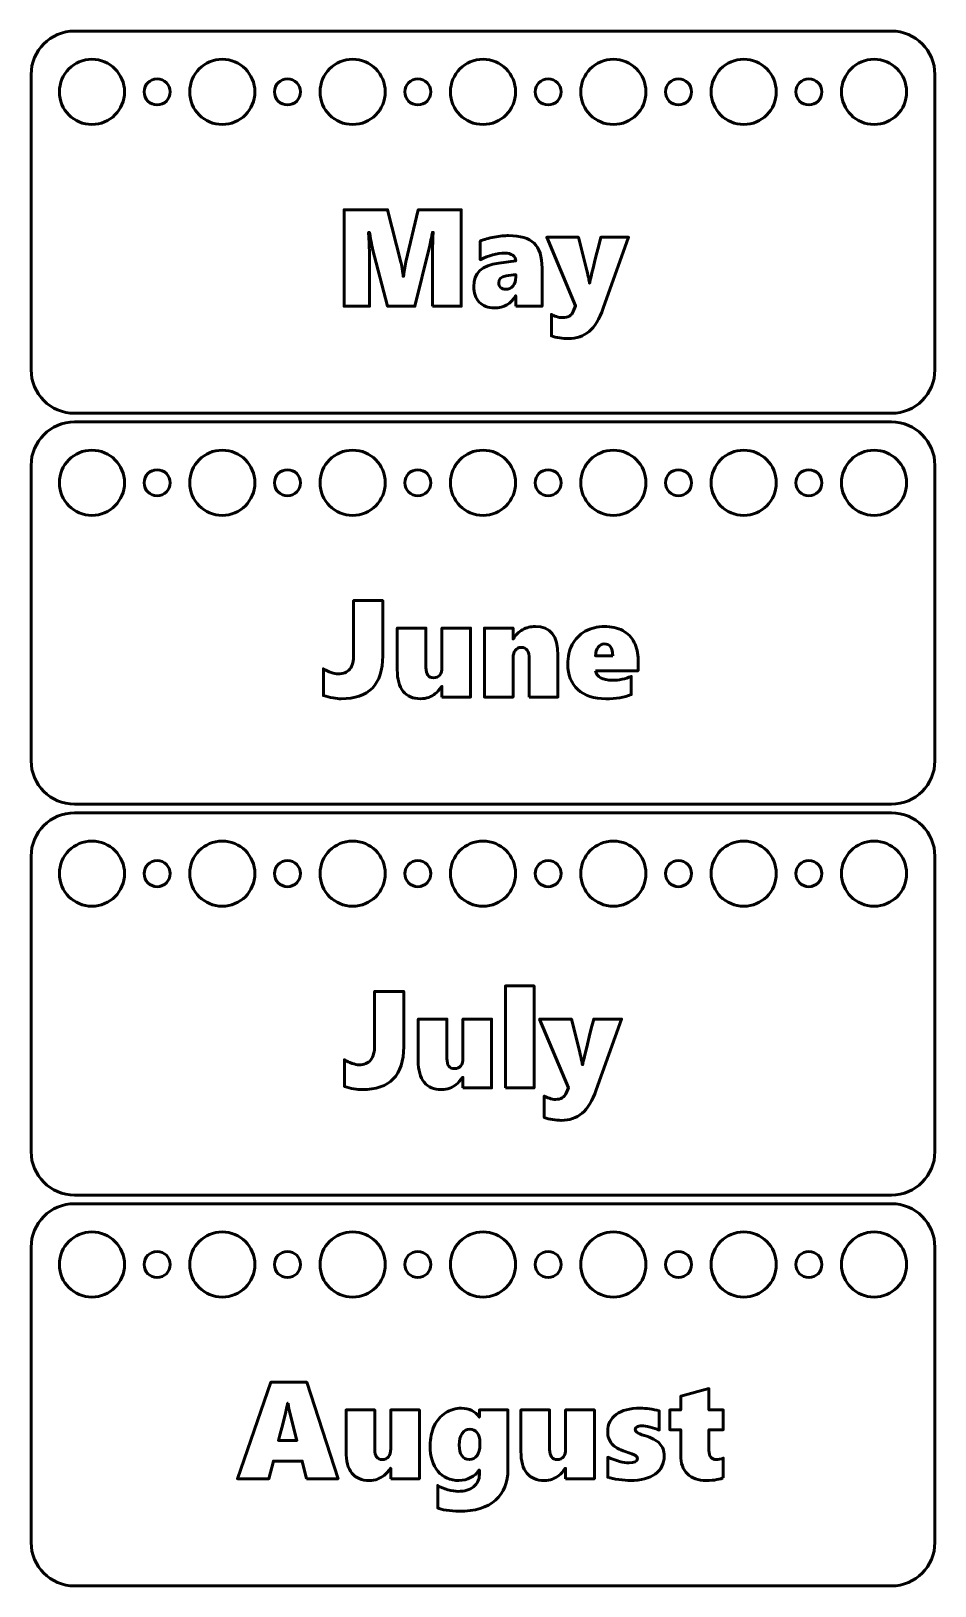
# Model space of a CAD drawing. Header units: centimetres. Extents: x -15.7 to 15.7, y -8.9 to 8.9.
# Drawn here: x -5.2 to 5.2, y -8.95 to 8.95 of the extents above; entities that cross this region are included whole.
import ezdxf

# ---------------------------------------------------------------- set-up
doc = ezdxf.new("R2010")
doc.units = ezdxf.units.CM
doc.header["$MEASUREMENT"] = 0
doc.layers.add('Layer 1', color=7, linetype='Continuous')

msp = doc.modelspace()

# ---------------------------------------------------------------- linework, layer by layer
at = {"layer": 'Layer 1', "lineweight": 53}
for centre, major_axis in [((-4.49999, 8.24999), (0, 0.37501)), ((-2.99999, 8.24999), (0, 0.37501)), ((-1.49999, 8.24999), (0, 0.37501)), ((0.00001, 8.24999), (0, 0.37501)), ((1.50001, 8.24999), (0, 0.37501)), ((3.00001, 8.24999), (0, 0.37501)), ((4.50001, 8.24999), (0, 0.37501)), ((-3.75, 8.25), (0, 0.15)), ((-2.25, 8.25), (0, 0.15)), ((-0.75, 8.25), (0, 0.15)), ((0.75, 8.25), (0, 0.15)), ((2.25, 8.25), (0, 0.15)), ((3.75, 8.25), (0, 0.15)), ((-4.49999, 3.74999), (0, 0.37501)), ((-2.99999, 3.74999), (0, 0.37501)), ((-1.49999, 3.74999), (0, 0.37501)), ((0.00001, 3.74999), (0, 0.37501)), ((1.50001, 3.74999), (0, 0.37501)), ((3.00001, 3.74999), (0, 0.37501)), ((4.50001, 3.74999), (0, 0.37501)), ((-3.75, 3.75), (0, 0.15)), ((-2.25, 3.75), (0, 0.15)), ((-0.75, 3.75), (0, 0.15)), ((0.75, 3.75), (0, 0.15)), ((2.25, 3.75), (0, 0.15)), ((3.75, 3.75), (0, 0.15)), ((-4.49999, -0.75001), (0, 0.37501)), ((-2.99999, -0.75001), (0, 0.37501)), ((-1.49999, -0.75001), (0, 0.37501)), ((0.00001, -0.75001), (0, 0.37501)), ((1.50001, -0.75001), (0, 0.37501)), ((3.00001, -0.75001), (0, 0.37501)), ((4.50001, -0.75001), (0, 0.37501)), ((-3.75, -0.75), (0, 0.15)), ((-2.25, -0.75), (0, 0.15)), ((-0.75, -0.75), (0, 0.15)), ((0.75, -0.75), (0, 0.15)), ((2.25, -0.75), (0, 0.15)), ((3.75, -0.75), (0, 0.15)), ((-4.49999, -5.25001), (0, 0.37501)), ((-2.99999, -5.25001), (0, 0.37501)), ((-1.49999, -5.25001), (0, 0.37501)), ((0.00001, -5.25001), (0, 0.37501)), ((1.50001, -5.25001), (0, 0.37501)), ((3.00001, -5.25001), (0, 0.37501)), ((4.50001, -5.25001), (0, 0.37501)), ((-3.75, -5.25), (0, 0.15)), ((-2.25, -5.25), (0, 0.15)), ((-0.75, -5.25), (0, 0.15)), ((0.75, -5.25), (0, 0.15)), ((2.25, -5.25), (0, 0.15)), ((3.75, -5.25), (0, 0.15))]:
    msp.add_ellipse(centre, major_axis=major_axis, ratio=1, dxfattribs=at)
for points in [[(-5.2, 5.05), (-5.2, 5.05), (-5.2, 8.45), (-5.2, 8.45), (-5.2, 8.45), (-5.2, 8.72614), (-4.97614, 8.95), (-4.7, 8.95), (-4.7, 8.95), (-4.7, 8.95), (4.7, 8.95), (4.7, 8.95), (4.7, 8.95), (4.97614, 8.95), (5.2, 8.72614), (5.2, 8.45), (5.2, 8.45), (5.2, 8.45), (5.2, 5.05), (5.2, 5.05), (5.2, 5.05), (5.2, 4.77386), (4.97614, 4.55), (4.7, 4.55), (4.7, 4.55), (4.7, 4.55), (-4.7, 4.55), (-4.7, 4.55), (-4.7, 4.55), (-4.97614, 4.55), (-5.2, 4.77386), (-5.2, 5.05)], [(-5.2, 0.55), (-5.2, 0.55), (-5.2, 3.95), (-5.2, 3.95), (-5.2, 3.95), (-5.2, 4.22614), (-4.97614, 4.45), (-4.7, 4.45), (-4.7, 4.45), (-4.7, 4.45), (4.7, 4.45), (4.7, 4.45), (4.7, 4.45), (4.97614, 4.45), (5.2, 4.22614), (5.2, 3.95), (5.2, 3.95), (5.2, 3.95), (5.2, 0.55), (5.2, 0.55), (5.2, 0.55), (5.2, 0.27386), (4.97614, 0.05), (4.7, 0.05), (4.7, 0.05), (4.7, 0.05), (-4.7, 0.05), (-4.7, 0.05), (-4.7, 0.05), (-4.97614, 0.05), (-5.2, 0.27386), (-5.2, 0.55)], [(-5.2, -3.95), (-5.2, -3.95), (-5.2, -0.55), (-5.2, -0.55), (-5.2, -0.55), (-5.2, -0.27386), (-4.97614, -0.05), (-4.7, -0.05), (-4.7, -0.05), (-4.7, -0.05), (4.7, -0.05), (4.7, -0.05), (4.7, -0.05), (4.97614, -0.05), (5.2, -0.27386), (5.2, -0.55), (5.2, -0.55), (5.2, -0.55), (5.2, -3.95), (5.2, -3.95), (5.2, -3.95), (5.2, -4.22614), (4.97614, -4.45), (4.7, -4.45), (4.7, -4.45), (4.7, -4.45), (-4.7, -4.45), (-4.7, -4.45), (-4.7, -4.45), (-4.97614, -4.45), (-5.2, -4.22614), (-5.2, -3.95)], [(-5.2, -8.45), (-5.2, -8.45), (-5.2, -5.05), (-5.2, -5.05), (-5.2, -5.05), (-5.2, -4.77386), (-4.97614, -4.55), (-4.7, -4.55), (-4.7, -4.55), (-4.7, -4.55), (4.7, -4.55), (4.7, -4.55), (4.7, -4.55), (4.97614, -4.55), (5.2, -4.77386), (5.2, -5.05), (5.2, -5.05), (5.2, -5.05), (5.2, -8.45), (5.2, -8.45), (5.2, -8.45), (5.2, -8.72614), (4.97614, -8.95), (4.7, -8.95), (4.7, -8.95), (4.7, -8.95), (-4.7, -8.95), (-4.7, -8.95), (-4.7, -8.95), (-4.97614, -8.95), (-5.2, -8.72614), (-5.2, -8.45)]]:
    msp.add_open_spline(points, degree=3, knots=[0, 0, 0, 0, 0.11111111, 0.11111111, 0.11111111, 0.11111111, 0.22222222, 0.22222222, 0.22222222, 0.22222222, 0.33333333, 0.33333333, 0.33333333, 0.33333333, 0.44444444, 0.44444444, 0.44444444, 0.44444444, 0.55555556, 0.55555556, 0.55555556, 0.55555556, 0.66666667, 0.66666667, 0.66666667, 0.66666667, 0.77777778, 0.77777778, 0.77777778, 0.77777778, 1, 1, 1, 1], dxfattribs=at)
at = {"layer": 'Layer 1', "color": 5, "lineweight": 53}
for points, knots in [([(-0.58103, 5.78269), (-0.58103, 5.78269), (-0.58103, 6.39176), (-0.58103, 6.39176), (-0.58103, 6.39176), (-0.58103, 6.44918), (-0.57918, 6.51215), (-0.57574, 6.58094), (-0.57574, 6.58094), (-0.57574, 6.58094), (-0.57336, 6.632), (-0.57336, 6.632), (-0.57336, 6.632), (-0.57336, 6.632), (-0.58262, 6.632), (-0.58262, 6.632), (-0.58262, 6.632), (-0.59903, 6.54469), (-0.61173, 6.48437), (-0.62046, 6.45076), (-0.62046, 6.45076), (-0.62046, 6.45076), (-0.78423, 5.78269), (-0.78423, 5.78269), (-0.78423, 5.78269), (-0.78423, 5.78269), (-1.09882, 5.78269), (-1.09882, 5.78269), (-1.09882, 5.78269), (-1.09882, 5.78269), (-1.27001, 6.44283), (-1.27001, 6.44283), (-1.27001, 6.44283), (-1.27477, 6.45949), (-1.28694, 6.52247), (-1.30652, 6.632), (-1.30652, 6.632), (-1.30652, 6.632), (-1.31578, 6.632), (-1.31578, 6.632), (-1.31578, 6.632), (-1.30864, 6.45844), (-1.30493, 6.34996), (-1.30493, 6.30657), (-1.30493, 6.30657), (-1.30493, 6.30657), (-1.30493, 5.78269), (-1.30493, 5.78269), (-1.30493, 5.78269), (-1.30493, 5.78269), (-1.59862, 5.78269), (-1.59862, 5.78269), (-1.59862, 5.78269), (-1.59862, 5.78269), (-1.59862, 6.89394), (-1.59862, 6.89394), (-1.59862, 6.89394), (-1.59862, 6.89394), (-1.09724, 6.89394), (-1.09724, 6.89394), (-1.09724, 6.89394), (-1.09724, 6.89394), (-0.94457, 6.29069), (-0.94457, 6.29069), (-0.94457, 6.29069), (-0.94087, 6.27825), (-0.93611, 6.25312), (-0.93002, 6.21502), (-0.93002, 6.21502), (-0.9242, 6.17718), (-0.9205, 6.14782), (-0.91891, 6.12718), (-0.91891, 6.12718), (-0.91891, 6.12718), (-0.91415, 6.12718), (-0.91415, 6.12718), (-0.91415, 6.12718), (-0.90859, 6.17427), (-0.89959, 6.22957), (-0.88716, 6.2936), (-0.88716, 6.2936), (-0.88716, 6.2936), (-0.74455, 6.89394), (-0.74455, 6.89394), (-0.74455, 6.89394), (-0.74455, 6.89394), (-0.25083, 6.89394), (-0.25083, 6.89394), (-0.25083, 6.89394), (-0.25083, 6.89394), (-0.25083, 5.78269), (-0.25083, 5.78269), (-0.25083, 5.78269), (-0.25083, 5.78269), (-0.58103, 5.78269), (-0.58103, 5.78269)], [0, 0, 0, 0, 0.04, 0.04, 0.04, 0.04, 0.08, 0.08, 0.08, 0.08, 0.12, 0.12, 0.12, 0.12, 0.16, 0.16, 0.16, 0.16, 0.2, 0.2, 0.2, 0.2, 0.24, 0.24, 0.24, 0.24, 0.28, 0.28, 0.28, 0.28, 0.32, 0.32, 0.32, 0.32, 0.36, 0.36, 0.36, 0.36, 0.4, 0.4, 0.4, 0.4, 0.44, 0.44, 0.44, 0.44, 0.48, 0.48, 0.48, 0.48, 0.52, 0.52, 0.52, 0.52, 0.56, 0.56, 0.56, 0.56, 0.6, 0.6, 0.6, 0.6, 0.64, 0.64, 0.64, 0.64, 0.68, 0.68, 0.68, 0.68, 0.72, 0.72, 0.72, 0.72, 0.76, 0.76, 0.76, 0.76, 0.8, 0.8, 0.8, 0.8, 0.84, 0.84, 0.84, 0.84, 0.88, 0.88, 0.88, 0.88, 0.92, 0.92, 0.92, 0.92, 1, 1, 1, 1]), ([(0.37755, 5.78269), (0.37755, 5.78269), (0.37755, 5.90334), (0.37755, 5.90334), (0.37755, 5.90334), (0.37755, 5.90334), (0.37438, 5.90334), (0.37438, 5.90334), (0.37438, 5.90334), (0.32173, 5.81021), (0.24129, 5.76364), (0.13281, 5.76364), (0.13281, 5.76364), (0.05794, 5.76364), (-0.0008, 5.78587), (-0.04313, 5.83032), (-0.04313, 5.83032), (-0.08547, 5.87477), (-0.10663, 5.93403), (-0.10663, 6.00838), (-0.10663, 6.00838), (-0.10663, 6.16422), (-0.01086, 6.25471), (0.1807, 6.27931), (0.1807, 6.27931), (0.1807, 6.27931), (0.37755, 6.30498), (0.37755, 6.30498), (0.37755, 6.30498), (0.37755, 6.33091), (0.36591, 6.35234), (0.34263, 6.36901), (0.34263, 6.36901), (0.31961, 6.38568), (0.28839, 6.39388), (0.24897, 6.39388), (0.24897, 6.39388), (0.16033, 6.39388), (0.06667, 6.36848), (-0.03202, 6.31768), (-0.03202, 6.31768), (-0.03202, 6.31768), (-0.03202, 6.53199), (-0.03202, 6.53199), (-0.03202, 6.53199), (0.01084, 6.55051), (0.06455, 6.56586), (0.12911, 6.57776), (0.12911, 6.57776), (0.19367, 6.58967), (0.24897, 6.59549), (0.295, 6.59549), (0.295, 6.59549), (0.42968, 6.59549), (0.52757, 6.56665), (0.58816, 6.50897), (0.58816, 6.50897), (0.64875, 6.45156), (0.67918, 6.35525), (0.67918, 6.22058), (0.67918, 6.22058), (0.67918, 6.22058), (0.67918, 5.78269), (0.67918, 5.78269), (0.67918, 5.78269), (0.67918, 5.78269), (0.37755, 5.78269), (0.37755, 5.78269)], [0, 0, 0, 0, 0.05555556, 0.05555556, 0.05555556, 0.05555556, 0.11111111, 0.11111111, 0.11111111, 0.11111111, 0.16666667, 0.16666667, 0.16666667, 0.16666667, 0.22222222, 0.22222222, 0.22222222, 0.22222222, 0.27777778, 0.27777778, 0.27777778, 0.27777778, 0.33333333, 0.33333333, 0.33333333, 0.33333333, 0.38888889, 0.38888889, 0.38888889, 0.38888889, 0.44444444, 0.44444444, 0.44444444, 0.44444444, 0.5, 0.5, 0.5, 0.5, 0.55555556, 0.55555556, 0.55555556, 0.55555556, 0.61111111, 0.61111111, 0.61111111, 0.61111111, 0.66666667, 0.66666667, 0.66666667, 0.66666667, 0.72222222, 0.72222222, 0.72222222, 0.72222222, 0.77777778, 0.77777778, 0.77777778, 0.77777778, 0.83333333, 0.83333333, 0.83333333, 0.83333333, 0.88888889, 0.88888889, 0.88888889, 0.88888889, 1, 1, 1, 1]), ([(0.98239, 5.40963), (0.95144, 5.40963), (0.9181, 5.41227), (0.88238, 5.41783), (0.88238, 5.41783), (0.84693, 5.42312), (0.81491, 5.43106), (0.78713, 5.44138), (0.78713, 5.44138), (0.78713, 5.44138), (0.78713, 5.69061), (0.78713, 5.69061), (0.78713, 5.69061), (0.80009, 5.68083), (0.81914, 5.67156), (0.84481, 5.66336), (0.84481, 5.66336), (0.87021, 5.65516), (0.89455, 5.65093), (0.91704, 5.65093), (0.91704, 5.65093), (0.97842, 5.65093), (1.01917, 5.67527), (1.03928, 5.72369), (1.03928, 5.72369), (1.03928, 5.72369), (1.06494, 5.78587), (1.06494, 5.78587), (1.06494, 5.78587), (1.06494, 5.78587), (0.73315, 6.57644), (0.73315, 6.57644), (0.73315, 6.57644), (0.73315, 6.57644), (1.09828, 6.57644), (1.09828, 6.57644), (1.09828, 6.57644), (1.09828, 6.57644), (1.19459, 6.19359), (1.19459, 6.19359), (1.19459, 6.19359), (1.21311, 6.12215), (1.22316, 6.07426), (1.22475, 6.04939), (1.22475, 6.04939), (1.22475, 6.04939), (1.22793, 6.04939), (1.22793, 6.04939), (1.22793, 6.04939), (1.22951, 6.06077), (1.23163, 6.07347), (1.23454, 6.08749), (1.23454, 6.08749), (1.23745, 6.10125), (1.27767, 6.26423), (1.35519, 6.57644), (1.35519, 6.57644), (1.35519, 6.57644), (1.67613, 6.57644), (1.67613, 6.57644), (1.67613, 6.57644), (1.67613, 6.57644), (1.38403, 5.75994), (1.38403, 5.75994), (1.38403, 5.75994), (1.34011, 5.63505), (1.28561, 5.54536), (1.22078, 5.49112), (1.22078, 5.49112), (1.15596, 5.43688), (1.07658, 5.40963), (0.98239, 5.40963)], [0, 0, 0, 0, 0.05263158, 0.05263158, 0.05263158, 0.05263158, 0.10526316, 0.10526316, 0.10526316, 0.10526316, 0.15789474, 0.15789474, 0.15789474, 0.15789474, 0.21052632, 0.21052632, 0.21052632, 0.21052632, 0.26315789, 0.26315789, 0.26315789, 0.26315789, 0.31578947, 0.31578947, 0.31578947, 0.31578947, 0.36842105, 0.36842105, 0.36842105, 0.36842105, 0.42105263, 0.42105263, 0.42105263, 0.42105263, 0.47368421, 0.47368421, 0.47368421, 0.47368421, 0.52631579, 0.52631579, 0.52631579, 0.52631579, 0.57894737, 0.57894737, 0.57894737, 0.57894737, 0.63157895, 0.63157895, 0.63157895, 0.63157895, 0.68421053, 0.68421053, 0.68421053, 0.68421053, 0.73684211, 0.73684211, 0.73684211, 0.73684211, 0.78947368, 0.78947368, 0.78947368, 0.78947368, 0.84210526, 0.84210526, 0.84210526, 0.84210526, 0.89473684, 0.89473684, 0.89473684, 0.89473684, 1, 1, 1, 1]), ([(0.18229, 6.0523), (0.18229, 6.0306), (0.18917, 6.01288), (0.20293, 5.99885), (0.20293, 5.99885), (0.21642, 5.98483), (0.236, 5.97795), (0.2614, 5.97795), (0.2614, 5.97795), (0.29606, 5.97795), (0.32384, 5.99092), (0.34527, 6.01685), (0.34527, 6.01685), (0.3667, 6.04251), (0.37755, 6.07558), (0.37755, 6.11607), (0.37755, 6.11607), (0.37755, 6.11607), (0.37755, 6.14623), (0.37755, 6.14623), (0.37755, 6.14623), (0.37755, 6.14623), (0.2659, 6.13062), (0.2659, 6.13062), (0.2659, 6.13062), (0.21007, 6.12136), (0.18229, 6.09543), (0.18229, 6.0523)], [0, 0, 0, 0, 0.125, 0.125, 0.125, 0.125, 0.25, 0.25, 0.25, 0.25, 0.375, 0.375, 0.375, 0.375, 0.5, 0.5, 0.5, 0.5, 0.625, 0.625, 0.625, 0.625, 0.75, 0.75, 0.75, 0.75, 1, 1, 1, 1]), ([(-1.15346, 1.75709), (-1.15346, 1.42821), (-1.31327, 1.26364), (-1.63315, 1.26364), (-1.63315, 1.26364), (-1.65882, 1.26364), (-1.69004, 1.26681), (-1.72602, 1.2729), (-1.72602, 1.2729), (-1.76227, 1.27925), (-1.79878, 1.28851), (-1.83609, 1.30068), (-1.83609, 1.30068), (-1.83609, 1.30068), (-1.83609, 1.60972), (-1.83609, 1.60972), (-1.83609, 1.60972), (-1.80963, 1.59172), (-1.78026, 1.57717), (-1.74798, 1.56606), (-1.74798, 1.56606), (-1.7157, 1.55495), (-1.68898, 1.54939), (-1.66781, 1.54939), (-1.66781, 1.54939), (-1.60775, 1.54939), (-1.56278, 1.56791), (-1.53314, 1.60469), (-1.53314, 1.60469), (-1.50324, 1.64173), (-1.48843, 1.69888), (-1.48843, 1.7764), (-1.48843, 1.7764), (-1.48843, 1.7764), (-1.48843, 2.39394), (-1.48843, 2.39394), (-1.48843, 2.39394), (-1.48843, 2.39394), (-1.15346, 2.39394), (-1.15346, 2.39394), (-1.15346, 2.39394), (-1.15346, 2.39394), (-1.15346, 1.75709), (-1.15346, 1.75709)], [0, 0, 0, 0, 0.08333333, 0.08333333, 0.08333333, 0.08333333, 0.16666667, 0.16666667, 0.16666667, 0.16666667, 0.25, 0.25, 0.25, 0.25, 0.33333333, 0.33333333, 0.33333333, 0.33333333, 0.41666667, 0.41666667, 0.41666667, 0.41666667, 0.5, 0.5, 0.5, 0.5, 0.58333333, 0.58333333, 0.58333333, 0.58333333, 0.66666667, 0.66666667, 0.66666667, 0.66666667, 0.75, 0.75, 0.75, 0.75, 0.83333333, 0.83333333, 0.83333333, 0.83333333, 1, 1, 1, 1]), ([(-0.47216, 1.28269), (-0.47216, 1.28269), (-0.47216, 1.40493), (-0.47216, 1.40493), (-0.47216, 1.40493), (-0.47216, 1.40493), (-0.47533, 1.40493), (-0.47533, 1.40493), (-0.47533, 1.40493), (-0.50259, 1.36736), (-0.52719, 1.33984), (-0.54915, 1.32238), (-0.54915, 1.32238), (-0.57111, 1.30492), (-0.59598, 1.29063), (-0.6235, 1.27978), (-0.6235, 1.27978), (-0.65128, 1.26893), (-0.6833, 1.26364), (-0.72007, 1.26364), (-0.72007, 1.26364), (-0.80686, 1.26364), (-0.873, 1.29169), (-0.91825, 1.34804), (-0.91825, 1.34804), (-0.96376, 1.4044), (-0.98651, 1.48748), (-0.98651, 1.59754), (-0.98651, 1.59754), (-0.98651, 1.59754), (-0.98651, 2.07644), (-0.98651, 2.07644), (-0.98651, 2.07644), (-0.98651, 2.07644), (-0.65631, 2.07644), (-0.65631, 2.07644), (-0.65631, 2.07644), (-0.65631, 2.07644), (-0.65631, 1.62215), (-0.65631, 1.62215), (-0.65631, 1.62215), (-0.65631, 1.5441), (-0.62721, 1.50494), (-0.569, 1.50494), (-0.569, 1.50494), (-0.53698, 1.50494), (-0.51291, 1.51552), (-0.4965, 1.53669), (-0.4965, 1.53669), (-0.48036, 1.55786), (-0.47216, 1.58802), (-0.47216, 1.62665), (-0.47216, 1.62665), (-0.47216, 1.62665), (-0.47216, 2.07644), (-0.47216, 2.07644), (-0.47216, 2.07644), (-0.47216, 2.07644), (-0.14196, 2.07644), (-0.14196, 2.07644), (-0.14196, 2.07644), (-0.14196, 2.07644), (-0.14196, 1.28269), (-0.14196, 1.28269), (-0.14196, 1.28269), (-0.14196, 1.28269), (-0.47216, 1.28269), (-0.47216, 1.28269)], [0, 0, 0, 0, 0.05555556, 0.05555556, 0.05555556, 0.05555556, 0.11111111, 0.11111111, 0.11111111, 0.11111111, 0.16666667, 0.16666667, 0.16666667, 0.16666667, 0.22222222, 0.22222222, 0.22222222, 0.22222222, 0.27777778, 0.27777778, 0.27777778, 0.27777778, 0.33333333, 0.33333333, 0.33333333, 0.33333333, 0.38888889, 0.38888889, 0.38888889, 0.38888889, 0.44444444, 0.44444444, 0.44444444, 0.44444444, 0.5, 0.5, 0.5, 0.5, 0.55555556, 0.55555556, 0.55555556, 0.55555556, 0.61111111, 0.61111111, 0.61111111, 0.61111111, 0.66666667, 0.66666667, 0.66666667, 0.66666667, 0.72222222, 0.72222222, 0.72222222, 0.72222222, 0.77777778, 0.77777778, 0.77777778, 0.77777778, 0.83333333, 0.83333333, 0.83333333, 0.83333333, 0.88888889, 0.88888889, 0.88888889, 0.88888889, 1, 1, 1, 1]), ([(0.53115, 1.28269), (0.53115, 1.28269), (0.53115, 1.71608), (0.53115, 1.71608), (0.53115, 1.71608), (0.53115, 1.76529), (0.52374, 1.80048), (0.50918, 1.82191), (0.50918, 1.82191), (0.49437, 1.84334), (0.47056, 1.85419), (0.43748, 1.85419), (0.43748, 1.85419), (0.40917, 1.85419), (0.38695, 1.84308), (0.37107, 1.82085), (0.37107, 1.82085), (0.35493, 1.79863), (0.347, 1.77005), (0.347, 1.73566), (0.347, 1.73566), (0.347, 1.73566), (0.347, 1.28269), (0.347, 1.28269), (0.347, 1.28269), (0.347, 1.28269), (0.0168, 1.28269), (0.0168, 1.28269), (0.0168, 1.28269), (0.0168, 1.28269), (0.0168, 2.07644), (0.0168, 2.07644), (0.0168, 2.07644), (0.0168, 2.07644), (0.347, 2.07644), (0.347, 2.07644), (0.347, 2.07644), (0.347, 2.07644), (0.347, 1.95262), (0.347, 1.95262), (0.347, 1.95262), (0.347, 1.95262), (0.35017, 1.95262), (0.35017, 1.95262), (0.35017, 1.95262), (0.37636, 1.99786), (0.41182, 2.03305), (0.45627, 2.05792), (0.45627, 2.05792), (0.50072, 2.08305), (0.54887, 2.09549), (0.601, 2.09549), (0.601, 2.09549), (0.77456, 2.09549), (0.86135, 1.98595), (0.86135, 1.76688), (0.86135, 1.76688), (0.86135, 1.76688), (0.86135, 1.28269), (0.86135, 1.28269), (0.86135, 1.28269), (0.86135, 1.28269), (0.53115, 1.28269), (0.53115, 1.28269)], [0, 0, 0, 0, 0.05882353, 0.05882353, 0.05882353, 0.05882353, 0.11764706, 0.11764706, 0.11764706, 0.11764706, 0.17647059, 0.17647059, 0.17647059, 0.17647059, 0.23529412, 0.23529412, 0.23529412, 0.23529412, 0.29411765, 0.29411765, 0.29411765, 0.29411765, 0.35294118, 0.35294118, 0.35294118, 0.35294118, 0.41176471, 0.41176471, 0.41176471, 0.41176471, 0.47058824, 0.47058824, 0.47058824, 0.47058824, 0.52941176, 0.52941176, 0.52941176, 0.52941176, 0.58823529, 0.58823529, 0.58823529, 0.58823529, 0.64705882, 0.64705882, 0.64705882, 0.64705882, 0.70588235, 0.70588235, 0.70588235, 0.70588235, 0.76470588, 0.76470588, 0.76470588, 0.76470588, 0.82352941, 0.82352941, 0.82352941, 0.82352941, 0.88235294, 0.88235294, 0.88235294, 0.88235294, 1, 1, 1, 1]), ([(1.29474, 1.5859), (1.30056, 1.55177), (1.32014, 1.52505), (1.35374, 1.50547), (1.35374, 1.50547), (1.38734, 1.48615), (1.43179, 1.47637), (1.48709, 1.47637), (1.48709, 1.47637), (1.56408, 1.47637), (1.63711, 1.49118), (1.7059, 1.52082), (1.7059, 1.52082), (1.7059, 1.52082), (1.7059, 1.31179), (1.7059, 1.31179), (1.7059, 1.31179), (1.62573, 1.27978), (1.52863, 1.26364), (1.41433, 1.26364), (1.41433, 1.26364), (1.27595, 1.26364), (1.16827, 1.29909), (1.09127, 1.36974), (1.09127, 1.36974), (1.01428, 1.44038), (0.97565, 1.53775), (0.97565, 1.66184), (0.97565, 1.66184), (0.97565, 1.74703), (0.99258, 1.82218), (1.02645, 1.88726), (1.02645, 1.88726), (1.06032, 1.95209), (1.11032, 2.00315), (1.17673, 2.04019), (1.17673, 2.04019), (1.24314, 2.07697), (1.31617, 2.09549), (1.39634, 2.09549), (1.39634, 2.09549), (1.47836, 2.09549), (1.54874, 2.07962), (1.60721, 2.0476), (1.60721, 2.0476), (1.66542, 2.01559), (1.70987, 1.97061), (1.74003, 1.91266), (1.74003, 1.91266), (1.77019, 1.85498), (1.78528, 1.78725), (1.78528, 1.70973), (1.78528, 1.70973), (1.78528, 1.70973), (1.78528, 1.5859), (1.78528, 1.5859), (1.78528, 1.5859), (1.78528, 1.5859), (1.29474, 1.5859), (1.29474, 1.5859)], [0, 0, 0, 0, 0.0625, 0.0625, 0.0625, 0.0625, 0.125, 0.125, 0.125, 0.125, 0.1875, 0.1875, 0.1875, 0.1875, 0.25, 0.25, 0.25, 0.25, 0.3125, 0.3125, 0.3125, 0.3125, 0.375, 0.375, 0.375, 0.375, 0.4375, 0.4375, 0.4375, 0.4375, 0.5, 0.5, 0.5, 0.5, 0.5625, 0.5625, 0.5625, 0.5625, 0.625, 0.625, 0.625, 0.625, 0.6875, 0.6875, 0.6875, 0.6875, 0.75, 0.75, 0.75, 0.75, 0.8125, 0.8125, 0.8125, 0.8125, 0.875, 0.875, 0.875, 0.875, 1, 1, 1, 1]), ([(1.49318, 1.75894), (1.49318, 1.84996), (1.46037, 1.89547), (1.39475, 1.89547), (1.39475, 1.89547), (1.36723, 1.89547), (1.34448, 1.88303), (1.32569, 1.85816), (1.32569, 1.85816), (1.30717, 1.83302), (1.29633, 1.80022), (1.29315, 1.75894), (1.29315, 1.75894), (1.29315, 1.75894), (1.49318, 1.75894), (1.49318, 1.75894)], [0, 0, 0, 0, 0.2, 0.2, 0.2, 0.2, 0.4, 0.4, 0.4, 0.4, 0.6, 0.6, 0.6, 0.6, 1, 1, 1, 1]), ([(-0.91242, -2.74291), (-0.91242, -3.07179), (-1.07223, -3.23636), (-1.39211, -3.23636), (-1.39211, -3.23636), (-1.41778, -3.23636), (-1.449, -3.23319), (-1.48498, -3.2271), (-1.48498, -3.2271), (-1.52123, -3.22075), (-1.55774, -3.21149), (-1.59505, -3.19932), (-1.59505, -3.19932), (-1.59505, -3.19932), (-1.59505, -2.89028), (-1.59505, -2.89028), (-1.59505, -2.89028), (-1.56859, -2.90828), (-1.53922, -2.92283), (-1.50694, -2.93394), (-1.50694, -2.93394), (-1.47466, -2.94505), (-1.44794, -2.95061), (-1.42677, -2.95061), (-1.42677, -2.95061), (-1.36671, -2.95061), (-1.32174, -2.93209), (-1.2921, -2.89531), (-1.2921, -2.89531), (-1.2622, -2.85827), (-1.24739, -2.80112), (-1.24739, -2.7236), (-1.24739, -2.7236), (-1.24739, -2.7236), (-1.24739, -2.10606), (-1.24739, -2.10606), (-1.24739, -2.10606), (-1.24739, -2.10606), (-0.91242, -2.10606), (-0.91242, -2.10606), (-0.91242, -2.10606), (-0.91242, -2.10606), (-0.91242, -2.74291), (-0.91242, -2.74291)], [0, 0, 0, 0, 0.08333333, 0.08333333, 0.08333333, 0.08333333, 0.16666667, 0.16666667, 0.16666667, 0.16666667, 0.25, 0.25, 0.25, 0.25, 0.33333333, 0.33333333, 0.33333333, 0.33333333, 0.41666667, 0.41666667, 0.41666667, 0.41666667, 0.5, 0.5, 0.5, 0.5, 0.58333333, 0.58333333, 0.58333333, 0.58333333, 0.66666667, 0.66666667, 0.66666667, 0.66666667, 0.75, 0.75, 0.75, 0.75, 0.83333333, 0.83333333, 0.83333333, 0.83333333, 1, 1, 1, 1]), ([(0.25784, -3.21731), (0.25784, -3.21731), (0.25784, -2.04256), (0.25784, -2.04256), (0.25784, -2.04256), (0.25784, -2.04256), (0.58804, -2.04256), (0.58804, -2.04256), (0.58804, -2.04256), (0.58804, -2.04256), (0.58804, -3.21731), (0.58804, -3.21731), (0.58804, -3.21731), (0.58804, -3.21731), (0.25784, -3.21731), (0.25784, -3.21731)], [0, 0, 0, 0, 0.2, 0.2, 0.2, 0.2, 0.4, 0.4, 0.4, 0.4, 0.6, 0.6, 0.6, 0.6, 1, 1, 1, 1]), ([(-0.23112, -3.21731), (-0.23112, -3.21731), (-0.23112, -3.09507), (-0.23112, -3.09507), (-0.23112, -3.09507), (-0.23112, -3.09507), (-0.23429, -3.09507), (-0.23429, -3.09507), (-0.23429, -3.09507), (-0.26155, -3.13264), (-0.28615, -3.16016), (-0.30811, -3.17762), (-0.30811, -3.17762), (-0.33007, -3.19508), (-0.35494, -3.20937), (-0.38246, -3.22022), (-0.38246, -3.22022), (-0.41024, -3.23107), (-0.44226, -3.23636), (-0.47903, -3.23636), (-0.47903, -3.23636), (-0.56582, -3.23636), (-0.63196, -3.20831), (-0.67721, -3.15196), (-0.67721, -3.15196), (-0.72272, -3.0956), (-0.74547, -3.01252), (-0.74547, -2.90246), (-0.74547, -2.90246), (-0.74547, -2.90246), (-0.74547, -2.42356), (-0.74547, -2.42356), (-0.74547, -2.42356), (-0.74547, -2.42356), (-0.41527, -2.42356), (-0.41527, -2.42356), (-0.41527, -2.42356), (-0.41527, -2.42356), (-0.41527, -2.87785), (-0.41527, -2.87785), (-0.41527, -2.87785), (-0.41527, -2.9559), (-0.38617, -2.99506), (-0.32796, -2.99506), (-0.32796, -2.99506), (-0.29594, -2.99506), (-0.27187, -2.98448), (-0.25546, -2.96331), (-0.25546, -2.96331), (-0.23932, -2.94214), (-0.23112, -2.91198), (-0.23112, -2.87335), (-0.23112, -2.87335), (-0.23112, -2.87335), (-0.23112, -2.42356), (-0.23112, -2.42356), (-0.23112, -2.42356), (-0.23112, -2.42356), (0.09908, -2.42356), (0.09908, -2.42356), (0.09908, -2.42356), (0.09908, -2.42356), (0.09908, -3.21731), (0.09908, -3.21731), (0.09908, -3.21731), (0.09908, -3.21731), (-0.23112, -3.21731), (-0.23112, -3.21731)], [0, 0, 0, 0, 0.05555556, 0.05555556, 0.05555556, 0.05555556, 0.11111111, 0.11111111, 0.11111111, 0.11111111, 0.16666667, 0.16666667, 0.16666667, 0.16666667, 0.22222222, 0.22222222, 0.22222222, 0.22222222, 0.27777778, 0.27777778, 0.27777778, 0.27777778, 0.33333333, 0.33333333, 0.33333333, 0.33333333, 0.38888889, 0.38888889, 0.38888889, 0.38888889, 0.44444444, 0.44444444, 0.44444444, 0.44444444, 0.5, 0.5, 0.5, 0.5, 0.55555556, 0.55555556, 0.55555556, 0.55555556, 0.61111111, 0.61111111, 0.61111111, 0.61111111, 0.66666667, 0.66666667, 0.66666667, 0.66666667, 0.72222222, 0.72222222, 0.72222222, 0.72222222, 0.77777778, 0.77777778, 0.77777778, 0.77777778, 0.83333333, 0.83333333, 0.83333333, 0.83333333, 0.88888889, 0.88888889, 0.88888889, 0.88888889, 1, 1, 1, 1]), ([(0.90103, -3.59037), (0.87008, -3.59037), (0.83674, -3.58773), (0.80102, -3.58217), (0.80102, -3.58217), (0.76557, -3.57688), (0.73355, -3.56894), (0.70577, -3.55862), (0.70577, -3.55862), (0.70577, -3.55862), (0.70577, -3.30939), (0.70577, -3.30939), (0.70577, -3.30939), (0.71873, -3.31917), (0.73778, -3.32844), (0.76345, -3.33664), (0.76345, -3.33664), (0.78885, -3.34484), (0.81319, -3.34907), (0.83568, -3.34907), (0.83568, -3.34907), (0.89706, -3.34907), (0.93781, -3.32473), (0.95792, -3.27631), (0.95792, -3.27631), (0.95792, -3.27631), (0.98358, -3.21413), (0.98358, -3.21413), (0.98358, -3.21413), (0.98358, -3.21413), (0.65179, -2.42356), (0.65179, -2.42356), (0.65179, -2.42356), (0.65179, -2.42356), (1.01692, -2.42356), (1.01692, -2.42356), (1.01692, -2.42356), (1.01692, -2.42356), (1.11323, -2.80641), (1.11323, -2.80641), (1.11323, -2.80641), (1.13175, -2.87785), (1.1418, -2.92574), (1.14339, -2.95061), (1.14339, -2.95061), (1.14339, -2.95061), (1.14657, -2.95061), (1.14657, -2.95061), (1.14657, -2.95061), (1.14815, -2.93923), (1.15027, -2.92653), (1.15318, -2.91251), (1.15318, -2.91251), (1.15609, -2.89875), (1.19631, -2.73577), (1.27383, -2.42356), (1.27383, -2.42356), (1.27383, -2.42356), (1.59477, -2.42356), (1.59477, -2.42356), (1.59477, -2.42356), (1.59477, -2.42356), (1.30267, -3.24006), (1.30267, -3.24006), (1.30267, -3.24006), (1.25875, -3.36495), (1.20425, -3.45464), (1.13942, -3.50888), (1.13942, -3.50888), (1.0746, -3.56312), (0.99522, -3.59037), (0.90103, -3.59037)], [0, 0, 0, 0, 0.05263158, 0.05263158, 0.05263158, 0.05263158, 0.10526316, 0.10526316, 0.10526316, 0.10526316, 0.15789474, 0.15789474, 0.15789474, 0.15789474, 0.21052632, 0.21052632, 0.21052632, 0.21052632, 0.26315789, 0.26315789, 0.26315789, 0.26315789, 0.31578947, 0.31578947, 0.31578947, 0.31578947, 0.36842105, 0.36842105, 0.36842105, 0.36842105, 0.42105263, 0.42105263, 0.42105263, 0.42105263, 0.47368421, 0.47368421, 0.47368421, 0.47368421, 0.52631579, 0.52631579, 0.52631579, 0.52631579, 0.57894737, 0.57894737, 0.57894737, 0.57894737, 0.63157895, 0.63157895, 0.63157895, 0.63157895, 0.68421053, 0.68421053, 0.68421053, 0.68421053, 0.73684211, 0.73684211, 0.73684211, 0.73684211, 0.78947368, 0.78947368, 0.78947368, 0.78947368, 0.84210526, 0.84210526, 0.84210526, 0.84210526, 0.89473684, 0.89473684, 0.89473684, 0.89473684, 1, 1, 1, 1]), ([(-2.03043, -7.71731), (-2.03043, -7.71731), (-2.07938, -7.51252), (-2.07938, -7.51252), (-2.07938, -7.51252), (-2.07938, -7.51252), (-2.41117, -7.51252), (-2.41117, -7.51252), (-2.41117, -7.51252), (-2.41117, -7.51252), (-2.46382, -7.71731), (-2.46382, -7.71731), (-2.46382, -7.71731), (-2.46382, -7.71731), (-2.82577, -7.71731), (-2.82577, -7.71731), (-2.82577, -7.71731), (-2.82577, -7.71731), (-2.44292, -6.60606), (-2.44292, -6.60606), (-2.44292, -6.60606), (-2.44292, -6.60606), (-2.02725, -6.60606), (-2.02725, -6.60606), (-2.02725, -6.60606), (-2.02725, -6.60606), (-1.66689, -7.71731), (-1.66689, -7.71731), (-1.66689, -7.71731), (-1.66689, -7.71731), (-2.03043, -7.71731), (-2.03043, -7.71731)], [0, 0, 0, 0, 0.11111111, 0.11111111, 0.11111111, 0.11111111, 0.22222222, 0.22222222, 0.22222222, 0.22222222, 0.33333333, 0.33333333, 0.33333333, 0.33333333, 0.44444444, 0.44444444, 0.44444444, 0.44444444, 0.55555556, 0.55555556, 0.55555556, 0.55555556, 0.66666667, 0.66666667, 0.66666667, 0.66666667, 0.77777778, 0.77777778, 0.77777778, 0.77777778, 1, 1, 1, 1]), ([(2.76543, -7.7062), (2.75034, -7.71334), (2.726, -7.72022), (2.69187, -7.72657), (2.69187, -7.72657), (2.65774, -7.73319), (2.61673, -7.73636), (2.56858, -7.73636), (2.56858, -7.73636), (2.47676, -7.73636), (2.4048, -7.71096), (2.35268, -7.66042), (2.35268, -7.66042), (2.30082, -7.60989), (2.27489, -7.53766), (2.27489, -7.44426), (2.27489, -7.44426), (2.27489, -7.44426), (2.27489, -7.15216), (2.27489, -7.15216), (2.27489, -7.15216), (2.27489, -7.15216), (2.14948, -7.15216), (2.14948, -7.15216), (2.14948, -7.15216), (2.14948, -7.15216), (2.14948, -6.92356), (2.14948, -6.92356), (2.14948, -6.92356), (2.14948, -6.92356), (2.27489, -6.92356), (2.27489, -6.92356), (2.27489, -6.92356), (2.27489, -6.92356), (2.27489, -6.76746), (2.27489, -6.76746), (2.27489, -6.76746), (2.27489, -6.76746), (2.60033, -6.6775), (2.60033, -6.6775), (2.60033, -6.6775), (2.60033, -6.6775), (2.60033, -6.92356), (2.60033, -6.92356), (2.60033, -6.92356), (2.60033, -6.92356), (2.76543, -6.92356), (2.76543, -6.92356), (2.76543, -6.92356), (2.76543, -6.92356), (2.76543, -7.15216), (2.76543, -7.15216), (2.76543, -7.15216), (2.76543, -7.15216), (2.60033, -7.15216), (2.60033, -7.15216), (2.60033, -7.15216), (2.60033, -7.15216), (2.60033, -7.39028), (2.60033, -7.39028), (2.60033, -7.39028), (2.60033, -7.46013), (2.62811, -7.49506), (2.6834, -7.49506), (2.6834, -7.49506), (2.70907, -7.49506), (2.73659, -7.48924), (2.76543, -7.4776), (2.76543, -7.4776), (2.76543, -7.4776), (2.76543, -7.7062), (2.76543, -7.7062)], [0, 0, 0, 0, 0.05263158, 0.05263158, 0.05263158, 0.05263158, 0.10526316, 0.10526316, 0.10526316, 0.10526316, 0.15789474, 0.15789474, 0.15789474, 0.15789474, 0.21052632, 0.21052632, 0.21052632, 0.21052632, 0.26315789, 0.26315789, 0.26315789, 0.26315789, 0.31578947, 0.31578947, 0.31578947, 0.31578947, 0.36842105, 0.36842105, 0.36842105, 0.36842105, 0.42105263, 0.42105263, 0.42105263, 0.42105263, 0.47368421, 0.47368421, 0.47368421, 0.47368421, 0.52631579, 0.52631579, 0.52631579, 0.52631579, 0.57894737, 0.57894737, 0.57894737, 0.57894737, 0.63157895, 0.63157895, 0.63157895, 0.63157895, 0.68421053, 0.68421053, 0.68421053, 0.68421053, 0.73684211, 0.73684211, 0.73684211, 0.73684211, 0.78947368, 0.78947368, 0.78947368, 0.78947368, 0.84210526, 0.84210526, 0.84210526, 0.84210526, 0.89473684, 0.89473684, 0.89473684, 0.89473684, 1, 1, 1, 1]), ([(-2.24183, -6.84736), (-2.24183, -6.84736), (-2.2495, -6.84736), (-2.2495, -6.84736), (-2.2495, -6.84736), (-2.25056, -6.8598), (-2.254, -6.88017), (-2.26035, -6.90848), (-2.26035, -6.90848), (-2.26644, -6.93705), (-2.29792, -7.05903), (-2.35428, -7.2744), (-2.35428, -7.2744), (-2.35428, -7.2744), (-2.14155, -7.2744), (-2.14155, -7.2744), (-2.14155, -7.2744), (-2.14155, -7.2744), (-2.21908, -6.97224), (-2.21908, -6.97224), (-2.21908, -6.97224), (-2.22993, -6.92779), (-2.2376, -6.88599), (-2.24183, -6.84736)], [0, 0, 0, 0, 0.14285714, 0.14285714, 0.14285714, 0.14285714, 0.28571429, 0.28571429, 0.28571429, 0.28571429, 0.42857143, 0.42857143, 0.42857143, 0.42857143, 0.57142857, 0.57142857, 0.57142857, 0.57142857, 0.71428571, 0.71428571, 0.71428571, 0.71428571, 1, 1, 1, 1]), ([(-1.06205, -7.71731), (-1.06205, -7.71731), (-1.06205, -7.59507), (-1.06205, -7.59507), (-1.06205, -7.59507), (-1.06205, -7.59507), (-1.06522, -7.59507), (-1.06522, -7.59507), (-1.06522, -7.59507), (-1.09248, -7.63264), (-1.11708, -7.66016), (-1.13904, -7.67762), (-1.13904, -7.67762), (-1.161, -7.69508), (-1.18587, -7.70937), (-1.21339, -7.72022), (-1.21339, -7.72022), (-1.24117, -7.73107), (-1.27319, -7.73636), (-1.30996, -7.73636), (-1.30996, -7.73636), (-1.39675, -7.73636), (-1.46289, -7.70831), (-1.50814, -7.65196), (-1.50814, -7.65196), (-1.55365, -7.5956), (-1.5764, -7.51252), (-1.5764, -7.40246), (-1.5764, -7.40246), (-1.5764, -7.40246), (-1.5764, -6.92356), (-1.5764, -6.92356), (-1.5764, -6.92356), (-1.5764, -6.92356), (-1.2462, -6.92356), (-1.2462, -6.92356), (-1.2462, -6.92356), (-1.2462, -6.92356), (-1.2462, -7.37785), (-1.2462, -7.37785), (-1.2462, -7.37785), (-1.2462, -7.4559), (-1.2171, -7.49506), (-1.15889, -7.49506), (-1.15889, -7.49506), (-1.12687, -7.49506), (-1.1028, -7.48448), (-1.08639, -7.46331), (-1.08639, -7.46331), (-1.07025, -7.44214), (-1.06205, -7.41198), (-1.06205, -7.37335), (-1.06205, -7.37335), (-1.06205, -7.37335), (-1.06205, -6.92356), (-1.06205, -6.92356), (-1.06205, -6.92356), (-1.06205, -6.92356), (-0.73185, -6.92356), (-0.73185, -6.92356), (-0.73185, -6.92356), (-0.73185, -6.92356), (-0.73185, -7.71731), (-0.73185, -7.71731), (-0.73185, -7.71731), (-0.73185, -7.71731), (-1.06205, -7.71731), (-1.06205, -7.71731)], [0, 0, 0, 0, 0.05555556, 0.05555556, 0.05555556, 0.05555556, 0.11111111, 0.11111111, 0.11111111, 0.11111111, 0.16666667, 0.16666667, 0.16666667, 0.16666667, 0.22222222, 0.22222222, 0.22222222, 0.22222222, 0.27777778, 0.27777778, 0.27777778, 0.27777778, 0.33333333, 0.33333333, 0.33333333, 0.33333333, 0.38888889, 0.38888889, 0.38888889, 0.38888889, 0.44444444, 0.44444444, 0.44444444, 0.44444444, 0.5, 0.5, 0.5, 0.5, 0.55555556, 0.55555556, 0.55555556, 0.55555556, 0.61111111, 0.61111111, 0.61111111, 0.61111111, 0.66666667, 0.66666667, 0.66666667, 0.66666667, 0.72222222, 0.72222222, 0.72222222, 0.72222222, 0.77777778, 0.77777778, 0.77777778, 0.77777778, 0.83333333, 0.83333333, 0.83333333, 0.83333333, 0.88888889, 0.88888889, 0.88888889, 0.88888889, 1, 1, 1, 1]), ([(0.28733, -7.60645), (0.28733, -7.75911), (0.23944, -7.87791), (0.1434, -7.96284), (0.1434, -7.96284), (0.04762, -8.04777), (-0.09235, -8.09037), (-0.2765, -8.09037), (-0.2765, -8.09037), (-0.32597, -8.09037), (-0.37413, -8.0864), (-0.42069, -8.07873), (-0.42069, -8.07873), (-0.46726, -8.07106), (-0.5006, -8.06233), (-0.52071, -8.05227), (-0.52071, -8.05227), (-0.52071, -8.05227), (-0.52071, -7.79351), (-0.52071, -7.79351), (-0.52071, -7.79351), (-0.48763, -7.81415), (-0.44874, -7.83082), (-0.40429, -7.84325), (-0.40429, -7.84325), (-0.35984, -7.85569), (-0.32042, -7.86177), (-0.28576, -7.86177), (-0.28576, -7.86177), (-0.21167, -7.86177), (-0.15241, -7.84405), (-0.10796, -7.80833), (-0.10796, -7.80833), (-0.06351, -7.77261), (-0.04128, -7.72525), (-0.04128, -7.66625), (-0.04128, -7.66625), (-0.04128, -7.66625), (-0.04128, -7.6173), (-0.04128, -7.6173), (-0.04128, -7.6173), (-0.04128, -7.6173), (-0.04446, -7.6173), (-0.04446, -7.6173), (-0.04446, -7.6173), (-0.06827, -7.65328), (-0.10081, -7.68212), (-0.14235, -7.70382), (-0.14235, -7.70382), (-0.18416, -7.72551), (-0.22861, -7.73636), (-0.27623, -7.73636), (-0.27623, -7.73636), (-0.37863, -7.73636), (-0.45932, -7.70091), (-0.51886, -7.62973), (-0.51886, -7.62973), (-0.57839, -7.55882), (-0.60802, -7.46093), (-0.60802, -7.33605), (-0.60802, -7.33605), (-0.60802, -7.25032), (-0.59241, -7.17465), (-0.56145, -7.10903), (-0.56145, -7.10903), (-0.5305, -7.04342), (-0.48737, -6.99288), (-0.43207, -6.95769), (-0.43207, -6.95769), (-0.37677, -6.92224), (-0.31566, -6.90451), (-0.24898, -6.90451), (-0.24898, -6.90451), (-0.1577, -6.90451), (-0.08944, -6.93838), (-0.04446, -7.00611), (-0.04446, -7.00611), (-0.04446, -7.00611), (-0.04128, -7.00611), (-0.04128, -7.00611), (-0.04128, -7.00611), (-0.04128, -7.00611), (-0.04128, -6.92356), (-0.04128, -6.92356), (-0.04128, -6.92356), (-0.04128, -6.92356), (0.28733, -6.92356), (0.28733, -6.92356), (0.28733, -6.92356), (0.28733, -6.92356), (0.28733, -7.60645), (0.28733, -7.60645)], [0, 0, 0, 0, 0.04166667, 0.04166667, 0.04166667, 0.04166667, 0.08333333, 0.08333333, 0.08333333, 0.08333333, 0.125, 0.125, 0.125, 0.125, 0.16666667, 0.16666667, 0.16666667, 0.16666667, 0.20833333, 0.20833333, 0.20833333, 0.20833333, 0.25, 0.25, 0.25, 0.25, 0.29166667, 0.29166667, 0.29166667, 0.29166667, 0.33333333, 0.33333333, 0.33333333, 0.33333333, 0.375, 0.375, 0.375, 0.375, 0.41666667, 0.41666667, 0.41666667, 0.41666667, 0.45833333, 0.45833333, 0.45833333, 0.45833333, 0.5, 0.5, 0.5, 0.5, 0.54166667, 0.54166667, 0.54166667, 0.54166667, 0.58333333, 0.58333333, 0.58333333, 0.58333333, 0.625, 0.625, 0.625, 0.625, 0.66666667, 0.66666667, 0.66666667, 0.66666667, 0.70833333, 0.70833333, 0.70833333, 0.70833333, 0.75, 0.75, 0.75, 0.75, 0.79166667, 0.79166667, 0.79166667, 0.79166667, 0.83333333, 0.83333333, 0.83333333, 0.83333333, 0.875, 0.875, 0.875, 0.875, 0.91666667, 0.91666667, 0.91666667, 0.91666667, 1, 1, 1, 1]), ([(0.95117, -7.71731), (0.95117, -7.71731), (0.95117, -7.59507), (0.95117, -7.59507), (0.95117, -7.59507), (0.95117, -7.59507), (0.948, -7.59507), (0.948, -7.59507), (0.948, -7.59507), (0.92074, -7.63264), (0.89614, -7.66016), (0.87418, -7.67762), (0.87418, -7.67762), (0.85222, -7.69508), (0.82735, -7.70937), (0.79983, -7.72022), (0.79983, -7.72022), (0.77205, -7.73107), (0.74003, -7.73636), (0.70326, -7.73636), (0.70326, -7.73636), (0.61647, -7.73636), (0.55033, -7.70831), (0.50508, -7.65196), (0.50508, -7.65196), (0.45957, -7.5956), (0.43682, -7.51252), (0.43682, -7.40246), (0.43682, -7.40246), (0.43682, -7.40246), (0.43682, -6.92356), (0.43682, -6.92356), (0.43682, -6.92356), (0.43682, -6.92356), (0.76702, -6.92356), (0.76702, -6.92356), (0.76702, -6.92356), (0.76702, -6.92356), (0.76702, -7.37785), (0.76702, -7.37785), (0.76702, -7.37785), (0.76702, -7.4559), (0.79612, -7.49506), (0.85433, -7.49506), (0.85433, -7.49506), (0.88635, -7.49506), (0.91042, -7.48448), (0.92683, -7.46331), (0.92683, -7.46331), (0.94297, -7.44214), (0.95117, -7.41198), (0.95117, -7.37335), (0.95117, -7.37335), (0.95117, -7.37335), (0.95117, -6.92356), (0.95117, -6.92356), (0.95117, -6.92356), (0.95117, -6.92356), (1.28137, -6.92356), (1.28137, -6.92356), (1.28137, -6.92356), (1.28137, -6.92356), (1.28137, -7.71731), (1.28137, -7.71731), (1.28137, -7.71731), (1.28137, -7.71731), (0.95117, -7.71731), (0.95117, -7.71731)], [0, 0, 0, 0, 0.05555556, 0.05555556, 0.05555556, 0.05555556, 0.11111111, 0.11111111, 0.11111111, 0.11111111, 0.16666667, 0.16666667, 0.16666667, 0.16666667, 0.22222222, 0.22222222, 0.22222222, 0.22222222, 0.27777778, 0.27777778, 0.27777778, 0.27777778, 0.33333333, 0.33333333, 0.33333333, 0.33333333, 0.38888889, 0.38888889, 0.38888889, 0.38888889, 0.44444444, 0.44444444, 0.44444444, 0.44444444, 0.5, 0.5, 0.5, 0.5, 0.55555556, 0.55555556, 0.55555556, 0.55555556, 0.61111111, 0.61111111, 0.61111111, 0.61111111, 0.66666667, 0.66666667, 0.66666667, 0.66666667, 0.72222222, 0.72222222, 0.72222222, 0.72222222, 0.77777778, 0.77777778, 0.77777778, 0.77777778, 0.83333333, 0.83333333, 0.83333333, 0.83333333, 0.88888889, 0.88888889, 0.88888889, 0.88888889, 1, 1, 1, 1]), ([(2.08465, -7.45352), (2.08465, -7.54321), (2.05052, -7.61306), (1.98199, -7.66228), (1.98199, -7.66228), (1.91346, -7.71175), (1.81821, -7.73636), (1.69571, -7.73636), (1.69571, -7.73636), (1.65999, -7.73636), (1.61607, -7.73266), (1.56369, -7.72551), (1.56369, -7.72551), (1.51103, -7.71837), (1.46844, -7.70964), (1.43536, -7.69932), (1.43536, -7.69932), (1.43536, -7.69932), (1.43536, -7.46807), (1.43536, -7.46807), (1.43536, -7.46807), (1.53299, -7.51146), (1.61449, -7.53316), (1.67984, -7.53316), (1.67984, -7.53316), (1.7444, -7.53316), (1.77668, -7.51649), (1.77668, -7.48289), (1.77668, -7.48289), (1.77668, -7.46887), (1.76927, -7.45722), (1.75419, -7.44823), (1.75419, -7.44823), (1.73937, -7.43923), (1.69995, -7.42415), (1.63671, -7.40298), (1.63671, -7.40298), (1.56633, -7.38076), (1.51527, -7.35113), (1.48325, -7.31461), (1.48325, -7.31461), (1.45124, -7.27784), (1.43536, -7.22995), (1.43536, -7.17121), (1.43536, -7.17121), (1.43536, -7.08892), (1.46817, -7.0241), (1.53352, -6.97621), (1.53352, -6.97621), (1.59888, -6.92832), (1.69069, -6.90451), (1.80895, -6.90451), (1.80895, -6.90451), (1.87828, -6.90451), (1.95156, -6.91456), (2.02909, -6.93467), (2.02909, -6.93467), (2.02909, -6.93467), (2.02909, -7.15692), (2.02909, -7.15692), (2.02909, -7.15692), (1.99654, -7.1429), (1.96083, -7.13126), (1.92193, -7.12173), (1.92193, -7.12173), (1.8833, -7.11247), (1.85076, -7.10771), (1.8243, -7.10771), (1.8243, -7.10771), (1.8026, -7.10771), (1.78514, -7.11141), (1.77218, -7.11856), (1.77218, -7.11856), (1.75921, -7.1257), (1.75286, -7.13576), (1.75286, -7.14872), (1.75286, -7.14872), (1.75286, -7.1638), (1.75974, -7.17597), (1.77376, -7.18523), (1.77376, -7.18523), (1.78779, -7.19449), (1.81557, -7.20561), (1.85764, -7.21857), (1.85764, -7.21857), (1.9386, -7.24238), (1.99681, -7.27281), (2.032, -7.31012), (2.032, -7.31012), (2.06719, -7.34716), (2.08465, -7.39505), (2.08465, -7.45352)], [0, 0, 0, 0, 0.04166667, 0.04166667, 0.04166667, 0.04166667, 0.08333333, 0.08333333, 0.08333333, 0.08333333, 0.125, 0.125, 0.125, 0.125, 0.16666667, 0.16666667, 0.16666667, 0.16666667, 0.20833333, 0.20833333, 0.20833333, 0.20833333, 0.25, 0.25, 0.25, 0.25, 0.29166667, 0.29166667, 0.29166667, 0.29166667, 0.33333333, 0.33333333, 0.33333333, 0.33333333, 0.375, 0.375, 0.375, 0.375, 0.41666667, 0.41666667, 0.41666667, 0.41666667, 0.45833333, 0.45833333, 0.45833333, 0.45833333, 0.5, 0.5, 0.5, 0.5, 0.54166667, 0.54166667, 0.54166667, 0.54166667, 0.58333333, 0.58333333, 0.58333333, 0.58333333, 0.625, 0.625, 0.625, 0.625, 0.66666667, 0.66666667, 0.66666667, 0.66666667, 0.70833333, 0.70833333, 0.70833333, 0.70833333, 0.75, 0.75, 0.75, 0.75, 0.79166667, 0.79166667, 0.79166667, 0.79166667, 0.83333333, 0.83333333, 0.83333333, 0.83333333, 0.875, 0.875, 0.875, 0.875, 0.91666667, 0.91666667, 0.91666667, 0.91666667, 1, 1, 1, 1]), ([(-0.03573, -7.29795), (-0.03573, -7.25138), (-0.04631, -7.21434), (-0.06721, -7.18682), (-0.06721, -7.18682), (-0.08811, -7.15957), (-0.11589, -7.14581), (-0.15056, -7.14581), (-0.15056, -7.14581), (-0.18786, -7.14581), (-0.21749, -7.16248), (-0.23972, -7.19555), (-0.23972, -7.19555), (-0.26194, -7.22862), (-0.27306, -7.27281), (-0.27306, -7.32811), (-0.27306, -7.32811), (-0.27306, -7.37944), (-0.2638, -7.41992), (-0.24528, -7.45008), (-0.24528, -7.45008), (-0.22649, -7.47998), (-0.19712, -7.49506), (-0.15664, -7.49506), (-0.15664, -7.49506), (-0.11907, -7.49506), (-0.08944, -7.47971), (-0.06801, -7.44876), (-0.06801, -7.44876), (-0.04657, -7.41807), (-0.03573, -7.37679), (-0.03573, -7.3252), (-0.03573, -7.3252), (-0.03573, -7.3252), (-0.03573, -7.29795), (-0.03573, -7.29795)], [0, 0, 0, 0, 0.1, 0.1, 0.1, 0.1, 0.2, 0.2, 0.2, 0.2, 0.3, 0.3, 0.3, 0.3, 0.4, 0.4, 0.4, 0.4, 0.5, 0.5, 0.5, 0.5, 0.6, 0.6, 0.6, 0.6, 0.7, 0.7, 0.7, 0.7, 0.8, 0.8, 0.8, 0.8, 1, 1, 1, 1])]:
    msp.add_open_spline(points, degree=3, knots=knots, dxfattribs=at)

doc.saveas('drawing.dxf')
